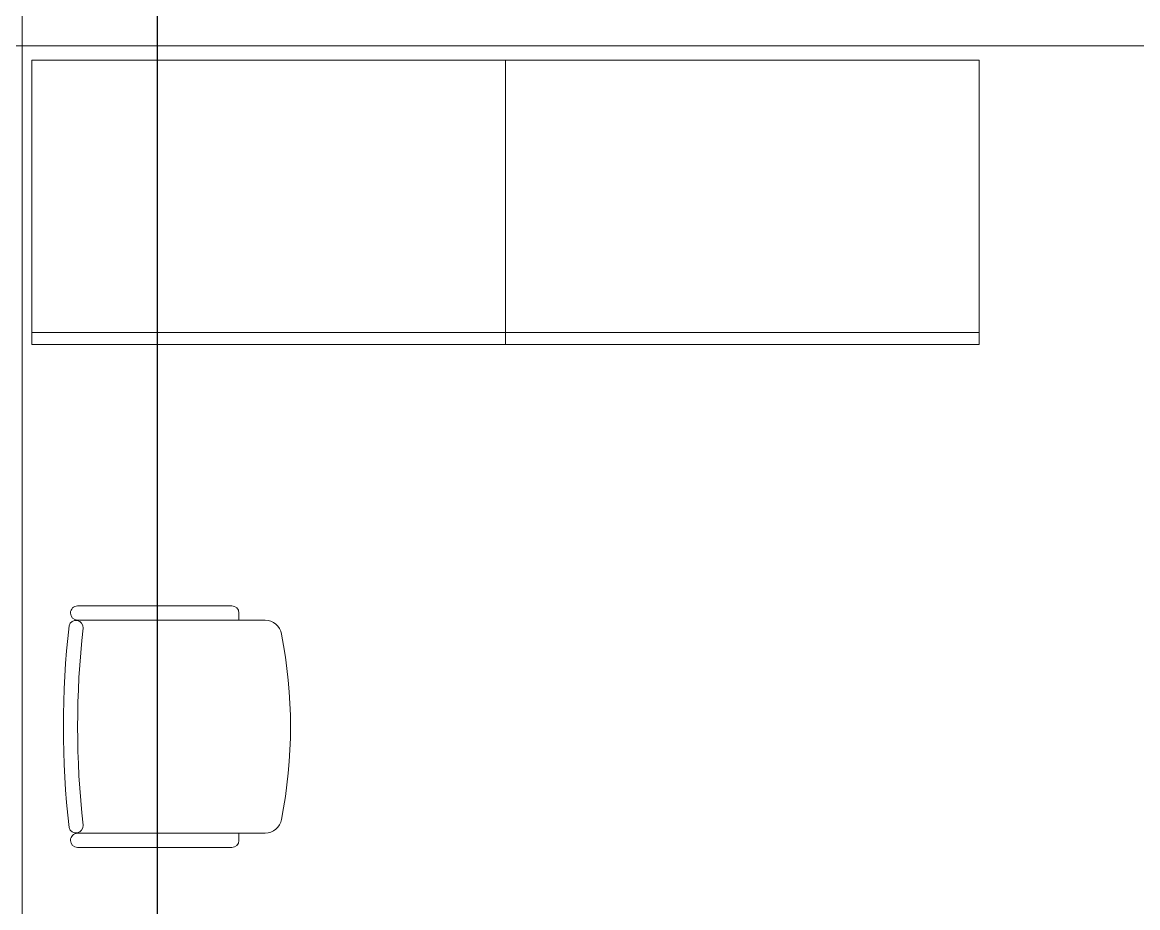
# Model space of a CAD drawing. Header units: metres. Extents: x -18745 to 220762, y -1579758 to -1356048.
# Drawn here: x 108078 to 110433, y -1420772 to -1418903 of the extents above; entities that cross this region are included whole.
import ezdxf

# ---------------------------------------------------------------- set-up
doc = ezdxf.new("R2010")
doc.units = ezdxf.units.M
doc.layers.get('0').update_dxf_attribs({"lineweight": 0})
doc.layers.add('A-100 - Copy$0$axes', color=8, linetype='Continuous')
for name, color, linetype, lineweight in [('A-100 - Copy$0$Medical Equipment and Furniture', 8, 'Continuous', 0), ('A-100 - Copy$0$Medical Equipment and Furniture1', 8, 'Continuous', 5), ('A-100 - Copy$0$Structure', 8, 'Continuous', 9), ('A-100 - Copy$0$Walls', 8, 'Continuous', 0)]:
    doc.layers.add(name, color=color, linetype=linetype, lineweight=lineweight)

# ---------------------------------------------------------------- blocks, each defined once
blk = doc.blocks.new('A-100 - Copy$0$CUPBOARD - GLASS TOP - LOCKABLE - 200x100x60')
at = {"layer": 'A-100 - Copy$0$Medical Equipment and Furniture1'}
blk.add_line((283.1819, -205.0074, 0), (284.1819, -205.0074, 0), dxfattribs=at)
at = {"layer": 'A-100 - Copy$0$Medical Equipment and Furniture1', "elevation": 0}
blk.add_lwpolyline([(284.1819, -204.4324), (283.1819, -204.4324), (283.1819, -205.0324), (284.1819, -205.0324)], close=True, dxfattribs=at)
blk = doc.blocks.new('A-100 - Copy$0$GF21016-P')
at = {"extrusion": (-1.24384e-09, -1.20261e-09, -1)}
for p, q in [((0.0128, 0.0179), (0.0128, 0.4136)), ((0.4628, 0.0179), (0.4628, 0.4136)), ((-0.0022, 0.3585), (0.0128, 0.3585)), ((0.4778, 0.3585), (0.4628, 0.3585)), ((-0.0172, 0.0179), (-0.0172, 0.3435)), ((0.4928, 0.0179), (0.4928, 0.3435)), ((0.4778, 0.0029), (0.4778, 0.0029))]:
    blk.add_line(p, q, dxfattribs=at)
for centre, radius, start, end in [((-0.2378, -0.5362), 1.0036, 78.7568, 101.2432), ((-0.0478, 0.4136), 0.035, 0, 80.6557), ((-0.4278, 0.4136), 0.035, 99.3443, 180), ((0.0022, 0.3435), 0.015, 0, 90), ((-0.4778, 0.3435), 0.015, 90, 180), ((-0.0284, 0.0145), 0.015, 284.3864, 95.5209), ((-0.2378, 1.8928), 1.8749, 263.6341, 276.3659), ((-0.4471, 0.0145), 0.015, 84.4791, 255.6136), ((0.0022, 0.0179), 0.015, 270, 0), ((0.0022, 0.0179), 0.015, 180, 270), ((-0.2378, 1.8734), 1.8855, 263.5119, 276.4881), ((-0.4778, 0.0179), 0.015, 270, 0), ((-0.4778, 0.0179), 0.015, 180, 270)]:
    blk.add_arc(centre, radius, start, end, dxfattribs=at)
blk = doc.blocks.new('A-100 - Copy')
at = {"layer": 'A-100 - Copy$0$axes'}
blk.add_line((108363.3, -1477297.4, 0), (108363.3, -1366691.8, 0), dxfattribs=at)
at = {"layer": 'A-100 - Copy$0$Structure', "elevation": 0}
blk.add_lwpolyline([(107548.3, -1418952.7), (108078.3, -1418952.7), (108078.3, -1418422.7), (107548.3, -1418422.7)], close=True, dxfattribs=at)
at = {"layer": 'A-100 - Copy$0$Walls'}
blk.add_line((108068.3, -1418952.7, 2.4), (112616.9, -1418952.7, 2.4), dxfattribs=at)
at = {"layer": 'A-100 - Copy$0$Walls', "elevation": 0}
blk.add_lwpolyline([(108078.3, -1418952.7), (108078.3, -1422591.4)], dxfattribs=at)
at = {"layer": 'A-100 - Copy$0$Medical Equipment and Furniture', "yscale": 1000, "zscale": 1000}
for p, xscale in [((392280.2, -1214550.3, 2.4), -1000), ((-174083.6, -1214550.3, 2.4), 1000)]:
    blk.add_blockref('A-100 - Copy$0$CUPBOARD - GLASS TOP - LOCKABLE - 200x100x60', p, dxfattribs=dict(at, xscale=xscale))
at = {"layer": 'A-100 - Copy$0$Medical Equipment and Furniture', "extrusion": (8.17196e-07, 2.67535e-11, -1), "xscale": -999.9999999999993, "yscale": 999.9999999999993, "zscale": 1000, "rotation": 90.00002540926212}
blk.add_blockref('A-100 - Copy$0$GF21016-P', (-108177.1, -1420152.1, -2.3), dxfattribs=at)

msp = doc.modelspace()

# ---------------------------------------------------------------- block references
msp.add_blockref('A-100 - Copy', (0, 0))

doc.saveas('drawing.dxf')
